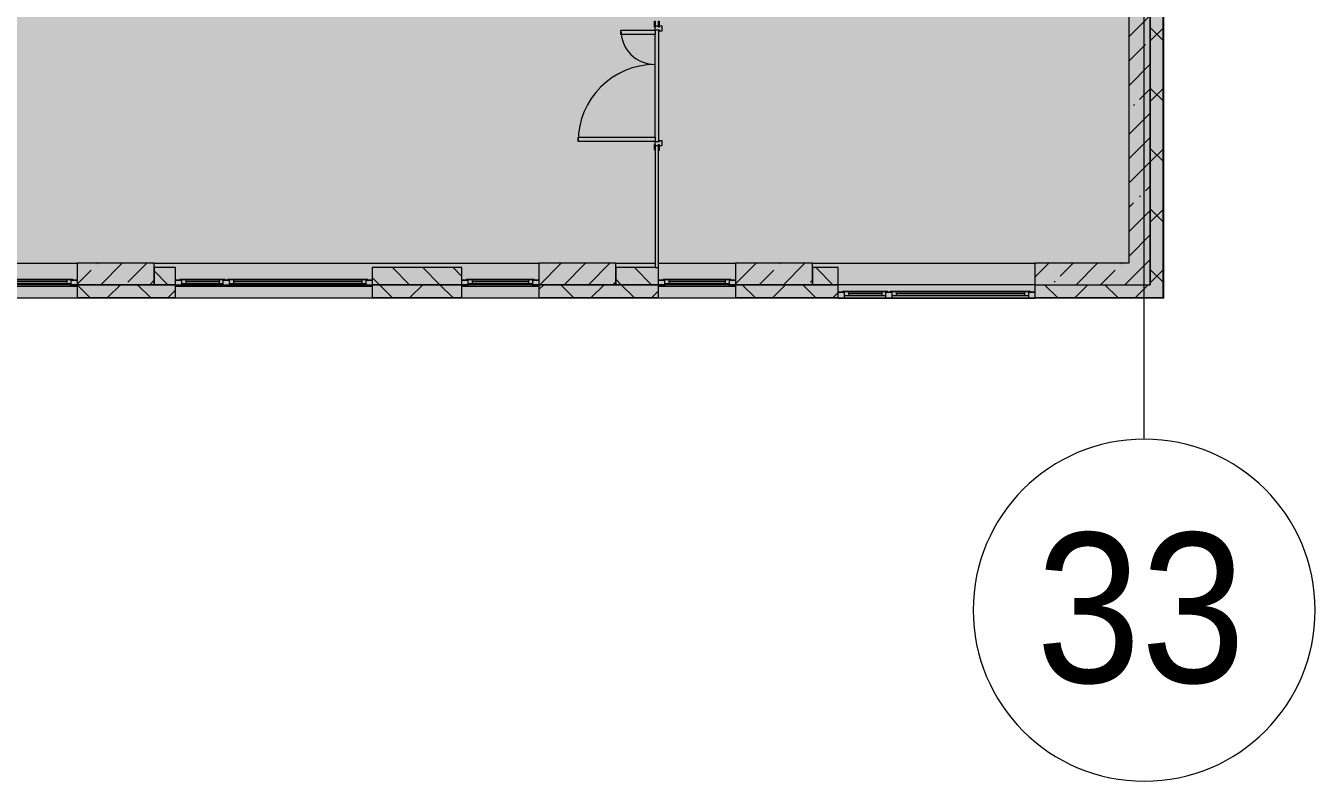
# Model space of a CAD drawing. Header units: millimetres. Extents: x 81682 to 274809, y -8553 to 29000.
# Drawn here: x 259729 to 274809, y -5906 to 2927 of the extents above; entities that cross this region are included whole.
import ezdxf

# ---------------------------------------------------------------- set-up
doc = ezdxf.new("R2010")
doc.units = ezdxf.units.MM
doc.layers.add('A-DETL-GENF-2', color=7, linetype='Continuous', lineweight=9, true_color=0xc0c0c0, transparency=0.4)
for name, color, linetype, lineweight, true_color in [('A-DOOR-2', 7, 'Continuous', 5, 0xb7b7b7), ('A-DOOR-3', 7, 'Continuous', 5, 0xe2e2e2), ('A-DOOR-FRAM-2', 7, 'Continuous', 5, 0xe2e2e2), ('A-DOOR-FRAM-3', 7, 'Continuous', 5, 0xb7b7b7), ('A-GLAZ-2', 7, 'Continuous', 5, 0x737373), ('A-WALL-8', 7, 'Continuous', 5, 0x737373), ('A-WALL-9', 7, 'Continuous', 9, 0x737373), ('I-WALL-3', 7, 'Continuous', 5, 0x737373), ('S-COLS-2', 7, 'Continuous', 5, 0x737373)]:
    doc.layers.add(name, color=color, linetype=linetype, lineweight=lineweight, true_color=true_color)
for name, color, linetype, lineweight in [('A-WALL-7', 7, 'Continuous', 5), ('I-WALL-2', 7, 'Continuous', 5), ('S-COLS-1', 7, 'Continuous', 5), ('Оси', 7, 'Continuous', 9), ('Оси-1', 7, 'Continuous', 20)]:
    doc.layers.add(name, color=color, linetype=linetype, lineweight=lineweight)
doc.styles.add('Arial_1', font='arial.ttf', dxfattribs={"width": 0.9, "height": 1750})
pattern_1 = [(45, (147798.7, 0), (-353.5534, 353.5534), []), (135, (147798.7, 0), (-353.5534, -353.5534), [])]
pattern_2 = [(45, (147798.7, 0), (-285.1231, 285.1231), []), (45, (148083.8, 0), (-285.1231, 285.1231), [504.031, -100.806, 16.764, -84.042])]

# ---------------------------------------------------------------- blocks, each defined once
blk = doc.blocks.new('120_Окно_СКБ_2Ст_Фрамуга сверху - 120_Окно_СКБ_2Ст_2300х2500_h_ ДОО-19727959-3_7_3_птичка')
at = {"layer": 'A-GLAZ-2'}
for p, q in [((-1150, -127), (-1150, -57)), ((-1150, -57), (-1080, -57)), ((1150, -57), (-1150, -57)), ((-1080, -127), (-1150, -127)), ((-1150, -127), (-1100, -127)), ((-1080, -127), (-1100, -127)), ((-1100, -127), (-1100, -137)), ((-1100, -137), (540, -137)), ((540, -137), (-1100, -137)), ((-1080, -57), (-1080, -127)), ((-1080, -57), (1080, -57)), ((520, -87), (-1080, -87)), ((-1080, -87), (-1080, -127)), ((-1030, -137), (-1030, -87)), ((-1030, -107), (470, -107)), ((470, -117), (-1030, -117)), ((470, -137), (470, -87)), ((520, -127), (520, -57)), ((520, -57), (590, -57)), ((520, -127), (520, -87)), ((590, -127), (520, -127)), ((540, -127), (520, -127)), ((540, -127), (570, -127)), ((540, -127), (570, -127)), ((540, -137), (540, -127)), ((590, -127), (570, -127)), ((570, -127), (570, -137)), ((570, -137), (1100, -137)), ((1100, -137), (570, -137)), ((590, -57), (590, -127)), ((1080, -87), (590, -87)), ((590, -87), (590, -127)), ((640, -137), (640, -87)), ((640, -107), (1030, -107)), ((1030, -117), (640, -117)), ((1030, -137), (1030, -87)), ((1080, -127), (1080, -57)), ((1080, -57), (1150, -57)), ((1080, -127), (1080, -87)), ((1150, -127), (1080, -127)), ((1100, -127), (1080, -127)), ((1100, -127), (1150, -127)), ((1100, -137), (1100, -127)), ((1150, -57), (1150, -127))]:
    blk.add_line(p, q, dxfattribs=at)
blk = doc.blocks.new('120_Окно_СКБ_1Ст - 120_Окно_СКБ_1Ст 900х2500_h_ с форточкой-22876038-3_7_3_птичка')
at = {"layer": 'A-GLAZ-2'}
for p, q in [((-450, -127), (-450, -57)), ((-450, -57), (-380, -57)), ((450, -57), (-450, -57)), ((-380, -127), (-450, -127)), ((-450, -127), (-400, -127)), ((-380, -127), (-400, -127)), ((-400, -127), (-400, -137)), ((-400, -137), (400, -137)), ((400, -137), (-400, -137)), ((-380, -57), (-380, -127)), ((380, -87), (-380, -87)), ((-380, -87), (-380, -127)), ((-330, -137), (-330, -87)), ((-330, -107), (330, -107)), ((330, -117), (-330, -117)), ((330, -137), (330, -87)), ((380, -127), (380, -57)), ((380, -57), (450, -57)), ((380, -127), (380, -87)), ((450, -127), (380, -127)), ((400, -127), (380, -127)), ((400, -127), (450, -127)), ((400, -137), (400, -127)), ((450, -57), (450, -127))]:
    blk.add_line(p, q, dxfattribs=at)
blk = doc.blocks.new('120_Окно_СКБ_2Ст_Фрамуга сверху - 120_Окно_СКБ_2Ст_2300х2500_h_ ДОО-22877115-3_7_3_птичка')
at = {"layer": 'A-GLAZ-2'}
for p, q in [((-1150, 13), (-1150, 83)), ((-1150, 83), (-1080, 83)), ((1150, 83), (-1150, 83)), ((-1080, 13), (-1150, 13)), ((-1150, 13), (-1100, 13)), ((-1080, 13), (-1100, 13)), ((-1100, 13), (-1100, 3)), ((-1100, 3), (540, 3)), ((540, 3), (-1100, 3)), ((-1080, 83), (-1080, 13)), ((-1080, 83), (1080, 83)), ((520, 53), (-1080, 53)), ((-1080, 53), (-1080, 13)), ((-1030, 3), (-1030, 53)), ((-1030, 33), (470, 33)), ((470, 23), (-1030, 23)), ((470, 3), (470, 53)), ((520, 13), (520, 83)), ((520, 83), (590, 83)), ((520, 13), (520, 53)), ((590, 13), (520, 13)), ((540, 13), (520, 13)), ((540, 13), (570, 13)), ((540, 13), (570, 13)), ((540, 3), (540, 13)), ((590, 13), (570, 13)), ((570, 13), (570, 3)), ((570, 3), (1100, 3)), ((1100, 3), (570, 3)), ((590, 83), (590, 13)), ((1080, 53), (590, 53)), ((590, 53), (590, 13)), ((640, 3), (640, 53)), ((640, 33), (1030, 33)), ((1030, 23), (640, 23)), ((1030, 3), (1030, 53)), ((1080, 13), (1080, 83)), ((1080, 83), (1150, 83)), ((1080, 13), (1080, 53)), ((1150, 13), (1080, 13)), ((1100, 13), (1080, 13)), ((1100, 13), (1150, 13)), ((1100, 3), (1100, 13)), ((1150, 83), (1150, 13))]:
    blk.add_line(p, q, dxfattribs=at)
blk = doc.blocks.new('110_Дверь_СКБ_2Ст - Д-5_п__в составе перегородки _не входит в спец__-32680317-3_7_3_птичка')
at = {"layer": 'A-DOOR-3'}
h = blk.add_hatch(color=256, dxfattribs=at)
h.paths.add_polyline_path([(712, -20), (712, 60), (652, 60), (652, 30), (662, 30), (662, -20)])
h.paths.add_polyline_path([(-628, 60), (-688, 60), (-688, -20), (-638, -20), (-638, 30), (-628, 30)])
for points in [[(-588, -420), (-588, -20), (-638, -20), (-638, -420)], [(662, -920), (662, -20), (612, -20), (612, -920)]]:
    blk.add_hatch(color=256, dxfattribs=at).paths.add_polyline_path(points)
at = {"layer": 'A-DOOR-FRAM-2'}
for points in [[(-673, 28), (-743, 28), (-743, 20), (-673, 20)], [(767, 28), (697, 28), (697, 20), (767, 20)], [(-673, -20), (-743, -20), (-743, -28), (-673, -28)], [(767, -20), (697, -20), (697, -28), (767, -24)]]:
    blk.add_hatch(color=256, dxfattribs=at).paths.add_polyline_path(points)
at = {"layer": 'A-DOOR-2'}
for p, q in [((-638, -20), (-588, -20)), ((-638, -420), (-638, -20)), ((-588, -20), (-588, -420)), ((612, -20), (662, -20)), ((612, -920), (612, -20)), ((662, -20), (662, -920)), ((-588, -420), (-638, -420)), ((662, -920), (612, -920))]:
    blk.add_line(p, q, dxfattribs=at)
for centre, radius, start, end in [((-638, -20), 400, 270, 0), ((662, -20), 900, 180, 270)]:
    blk.add_arc(centre, radius, start, end, dxfattribs=at)
at = {"layer": 'A-DOOR-FRAM-3'}
for p, q in [((-743, 28), (-673, 28)), ((-743, 20), (-743, 28)), ((-673, 20), (-743, 20)), ((-688, 60), (-628, 60)), ((-688, -20), (-688, 60)), ((-688, 20), (-673, 20)), ((-688, 19), (-688, 20)), ((-673, 19), (-688, 19)), ((-673, 28), (-673, 20)), ((-673, 20), (-673, 19)), ((-638, 30), (-638, -20)), ((-628, 30), (-638, 30)), ((-628, 60), (-628, 30)), ((652, 60), (712, 60)), ((652, 30), (652, 60)), ((662, 30), (652, 30)), ((662, -20), (662, 30)), ((697, 20), (697, 28)), ((697, 28), (767, 28)), ((697, 19), (697, 20)), ((697, 20), (712, 20)), ((767, 20), (697, 20)), ((712, 19), (697, 19)), ((712, 60), (712, -20)), ((712, 20), (712, 19)), ((767, 28), (767, 20)), ((-743, -20), (-673, -20)), ((-743, -28), (-743, -20)), ((-673, -28), (-743, -28)), ((-638, -20), (-688, -20)), ((-673, -20), (-673, -28)), ((712, -20), (662, -20)), ((697, -28), (697, -20)), ((697, -20), (767, -20)), ((766, -28), (697, -28))]:
    blk.add_line(p, q, dxfattribs=at)
blk = doc.blocks.new('Ось сетки - D8-29747960-3_7_3_птичка')
at = {"layer": 'Оси-1'}
for start, end in [(360, 180), (180, 360)]:
    blk.add_arc((0, 0), 4, start, end, dxfattribs=at)

msp = doc.modelspace()

# ---------------------------------------------------------------- hatches: boundary and pattern name
at = {"layer": 'A-DETL-GENF-2'}
msp.add_hatch(color=256, dxfattribs=at).paths.add_polyline_path([(273031.7, -258), (273031.7, 21479), (241131.7, 21479), (241131.7, 27379), (232368.7, 27379), (232368.7, 10208.3), (237008.7, 10208.3), (237008.7, -258), (271786.3, -258)])
at = {"layer": 'A-WALL-7'}
h = msp.add_hatch(dxfattribs=at)
h.set_pattern_fill('FP_79', color=256, style=0, pattern_type=2)
h.set_pattern_definition(pattern_1)
h.paths.add_polyline_path([(273019.9, -250), (273028.7, -250), (273028.7, 7700), (272878.7, 7700), (272878.7, -250), (273004.2, -250)])
h.paths.add_polyline_path([(273028.7, 8900), (273028.7, 10820), (272878.7, 10820), (272878.7, 8900)])
h.paths.add_polyline_path([(273028.7, 13120), (273028.7, 21400), (272878.7, 21400), (272878.7, 13120)])
h = msp.add_hatch(dxfattribs=at)
h.set_pattern_fill('FP_77', color=256, style=0, pattern_type=2)
h.set_pattern_definition([(135, (147798.7, 0), (-176.7767, -176.7767), [])])
h.paths.add_polyline_path([(269228.7, -100), (269228.7, 100), (268928.7, 100), (268928.7, -100), (268989.7, -100)])
h.paths.add_polyline_path([(258528.7, -100), (259428.7, -100), (259428.7, 100), (258528.7, 100)])
h.paths.add_polyline_path([(261228.7, -100), (261478.7, -100), (261478.7, 100), (261228.7, 100)])
h.paths.add_polyline_path([(267128.7, -100), (267125.3, 100), (266628.7, 100), (266628.7, -100), (267125.3, -100)])
h.paths.add_polyline_path([(256728.7, -100), (257628.7, -100), (257628.7, 100), (256728.7, 100)])
h.paths.add_polyline_path([(263778.7, -100), (264828.7, -100), (264828.7, 100), (263778.7, 100)])
h.paths.add_polyline_path([(242421.8, -100), (242578.7, -100), (242578.7, 100), (242328.7, 100), (242328.7, -100)])
h.paths.add_polyline_path([(248628.7, -100), (249528.7, -100), (249528.7, 100), (248628.7, 100)])
h.paths.add_polyline_path([(245928.7, -100), (245928.7, 100), (244878.7, 100), (244878.7, -100), (245684.6, -100)])
h.paths.add_polyline_path([(250678.7, -100), (250678.7, 100), (250428.7, 100), (250428.7, -100)])
h.paths.add_polyline_path([(252978.7, -100), (254028.7, -100), (254028.7, 100), (252978.7, 100)])
h.paths.add_polyline_path([(240091.3, -100), (240528.7, -100), (240528.7, 100), (239728.7, 100), (239728.7, -100)])
h = msp.add_hatch(dxfattribs=at)
h.set_pattern_fill('FP_79', color=256, style=0, pattern_type=2)
h.set_pattern_definition(pattern_1)
h.paths.add_polyline_path([(268028.7, -250), (269228.7, -250), (269228.7, -100), (268028.7, -100)])
h.paths.add_polyline_path([(271786.3, -250), (272878.7, -250), (272878.7, -100), (271528.7, -100), (271528.7, -250)])
h.paths.add_polyline_path([(255006.6, -250), (255828.7, -250), (255828.7, -100), (254928.7, -100), (254928.7, -250)])
h.paths.add_polyline_path([(259428.7, -250), (259428.7, -100), (258528.7, -100), (258528.7, -250), (258735.4, -250)])
h.paths.add_polyline_path([(260599.8, -250), (261478.7, -250), (261478.7, -100), (260328.7, -100), (260328.7, -250)])
h.paths.add_polyline_path([(257628.7, -250), (257628.7, -100), (256728.7, -100), (256728.7, -250), (257337.1, -250)])
h.paths.add_polyline_path([(263778.7, -250), (264828.7, -250), (264828.7, -100), (263778.7, -100)])
h.paths.add_polyline_path([(267128.7, -250), (267125.3, -100), (265728.7, -100), (265728.7, -250), (267125.3, -250)])
h.paths.add_polyline_path([(246828.7, -250), (247728.7, -250), (247728.7, -100), (246828.7, -100)])
h.paths.add_polyline_path([(254028.7, -250), (254028.7, -100), (252978.7, -100), (252978.7, -250), (253142.2, -250)])
h.paths.add_polyline_path([(245684.6, -250), (245928.7, -250), (245928.7, -100), (244878.7, -100), (244878.7, -250)])
h.paths.add_polyline_path([(250678.7, -250), (250678.7, -100), (248628.7, -100), (248628.7, -250), (250345.6, -250)])
h.paths.add_polyline_path([(241955.7, -250), (242578.7, -250), (242578.7, -100), (241428.7, -100), (241428.7, -250)])
h.paths.add_polyline_path([(240528.7, -250), (240528.7, -100), (239728.7, -100), (239728.7, -250), (240091.3, -250)])
h.paths.add_polyline_path([(238693, -250), (238828.7, -250), (238828.7, -100), (237008.7, -100), (237008.7, -250), (238226.9, -250)])
at = {"layer": 'I-WALL-2'}
h = msp.add_hatch(dxfattribs=at)
h.set_pattern_fill('FP_75', color=256, style=0, pattern_type=2)
h.set_pattern_definition(pattern_2)
h.paths.add_polyline_path([(272799.8, -100), (272878.7, -100), (272878.7, 7700), (272628.7, 7700), (272628.7, -100)])
h = msp.add_hatch(dxfattribs=at)
h.set_pattern_fill('FP_75', color=256, style=0, pattern_type=2)
h.set_pattern_definition(pattern_2)
h.paths.add_polyline_path([(272487.9, -100), (272628.7, -100), (272628.7, 150), (271528.7, 150), (271528.7, -100), (271786.3, -100)])
at = {"layer": 'S-COLS-1'}
h = msp.add_hatch(dxfattribs=at)
h.set_pattern_fill('FP_75', color=256, style=0, pattern_type=2)
h.set_pattern_definition(pattern_2)
h.paths.add_polyline_path([(261228.7, -100), (261228.7, 150), (260328.7, 150), (260328.7, -100), (260599.8, -100)])
h = msp.add_hatch(dxfattribs=at)
h.set_pattern_fill('FP_75', color=256, style=0, pattern_type=2)
h.set_pattern_definition(pattern_2)
h.paths.add_polyline_path([(266628.7, -100), (266628.7, 150), (265728.7, 150), (265728.7, -100), (266193, -100)])
h = msp.add_hatch(dxfattribs=at)
h.set_pattern_fill('FP_75', color=256, style=0, pattern_type=2)
h.set_pattern_definition(pattern_2)
h.paths.add_polyline_path([(268928.7, -100), (268928.7, 150), (268028.7, 150), (268028.7, -100), (268057.5, -100)])

# ---------------------------------------------------------------- linework, layer by layer
at = {"layer": 'A-WALL-7'}
msp.add_line((273036.7, -258), (273036.7, 7700), dxfattribs=at)
at = {"layer": 'A-WALL-8'}
for p, q in [((272878.7, 8900), (272878.7, -100)), ((261478.7, 100), (261228.7, 100)), ((261228.7, 100), (261228.7, -100)), ((261478.7, -258), (261478.7, 100)), ((264828.7, 100), (263778.7, 100)), ((263778.7, 100), (263778.7, -258)), ((264828.7, -258), (264828.7, 100)), ((267088.7, 100), (266628.7, 100)), ((266628.7, 100), (266628.7, -100)), ((267128.7, -258), (267128.7, 100)), ((269228.7, 100), (268928.7, 100)), ((268928.7, 100), (268928.7, -100)), ((269228.7, -258), (269228.7, 100)), ((261228.7, -100), (260328.7, -100)), ((260328.7, -100), (260328.7, -258)), ((261478.7, -100), (263778.7, -100)), ((266628.7, -100), (265728.7, -100)), ((265728.7, -100), (265728.7, -258)), ((268928.7, -100), (268028.7, -100)), ((268028.7, -100), (268028.7, -258)), ((271528.7, -100), (271528.7, -258)), ((271528.7, -100), (272878.7, -100)), ((273036.7, -258), (259428.7, -258))]:
    msp.add_line(p, q, dxfattribs=at)
at = {"layer": 'A-WALL-9'}
for p, q in [((273028.7, -250), (273028.7, 7700)), ((273031.7, -253), (273031.7, 7700)), ((267088.7, 100), (267128.7, 100)), ((261228.7, -100), (261478.7, -100)), ((261478.7, -100), (261228.7, -100)), ((263778.7, -100), (264828.7, -100)), ((264828.7, -100), (263778.7, -100)), ((266628.7, -100), (267128.7, -100)), ((267128.7, -100), (266628.7, -100)), ((268928.7, -100), (269228.7, -100)), ((269228.7, -100), (268928.7, -100)), ((260328.7, -250), (261478.7, -250)), ((260328.7, -253), (261478.7, -253)), ((263778.7, -250), (264828.7, -250)), ((263778.7, -253), (264828.7, -253)), ((265728.7, -250), (267128.7, -250)), ((265728.7, -253), (267128.7, -253)), ((268028.7, -250), (269228.7, -250)), ((268028.7, -253), (269228.7, -253)), ((271528.7, -250), (273028.7, -250)), ((271528.7, -253), (273024.4, -253)), ((273031.7, -253), (273028.7, -253))]:
    msp.add_line(p, q, dxfattribs=at)
at = {"layer": 'I-WALL-3'}
for p, q in [((272628.7, 10000), (272628.7, 150)), ((272878.7, -100), (272878.7, 7700)), ((267128.7, 2875), (267128.7, 1575)), ((267088.7, 1625), (267088.7, 2825)), ((267088.7, 1468.7), (267088.7, 100)), ((267128.7, 100), (267128.7, 1470)), ((257548.7, 150), (260328.7, 150)), ((261228.7, 150), (265728.7, 150)), ((266628.7, 150), (267088.7, 150)), ((267128.7, 150), (268028.7, 150)), ((268928.7, 150), (271528.7, 150)), ((272628.7, 150), (271528.7, 150)), ((271528.7, 150), (271528.7, -100)), ((260328.7, -100), (259428.7, -100)), ((265728.7, -100), (264828.7, -100)), ((268028.7, -100), (267128.7, -100)), ((271528.7, -100), (269228.7, -100)), ((271528.7, -100), (272878.7, -100))]:
    msp.add_line(p, q, dxfattribs=at)
at = {"layer": 'S-COLS-2'}
for p, q in [((261228.7, 150), (260328.7, 150)), ((260328.7, 150), (260328.7, -100)), ((261228.7, 100), (261228.7, 150)), ((261228.7, -100), (261228.7, 100)), ((266628.7, 150), (265728.7, 150)), ((265728.7, 150), (265728.7, -100)), ((266628.7, 100), (266628.7, 150)), ((266628.7, -100), (266628.7, 100)), ((268928.7, 150), (268028.7, 150)), ((268028.7, 150), (268028.7, -100)), ((268928.7, 100), (268928.7, 150)), ((268928.7, -100), (268928.7, 100)), ((260328.7, -100), (261228.7, -100)), ((265728.7, -100), (266628.7, -100)), ((268028.7, -100), (268928.7, -100))]:
    msp.add_line(p, q, dxfattribs=at)
at = {"layer": 'Оси'}
msp.add_line((272808.7, -1906.3), (272808.7, 9979), dxfattribs=at)

# ---------------------------------------------------------------- block references
at = {"layer": 'A-DOOR-2', "rotation": 270}
msp.add_blockref('110_Дверь_СКБ_2Ст - Д-5_п__в составе перегородки _не входит в спец__-32680317-3_7_3_птичка', (267108.7, 2237.5), dxfattribs=at)
at = {"layer": 'A-GLAZ-2', "rotation": 180}
for name, p in [('120_Окно_СКБ_1Ст - 120_Окно_СКБ_1Ст 900х2500_h_ с форточкой-22876038-3_7_3_птичка', (259878.7, -175)), ('120_Окно_СКБ_2Ст_Фрамуга сверху - 120_Окно_СКБ_2Ст_2300х2500_h_ ДОО-19727959-3_7_3_птичка', (262628.7, -175)), ('120_Окно_СКБ_1Ст - 120_Окно_СКБ_1Ст 900х2500_h_ с форточкой-22876038-3_7_3_птичка', (265278.7, -175)), ('120_Окно_СКБ_1Ст - 120_Окно_СКБ_1Ст 900х2500_h_ с форточкой-22876038-3_7_3_птичка', (267578.7, -175)), ('120_Окно_СКБ_2Ст_Фрамуга сверху - 120_Окно_СКБ_2Ст_2300х2500_h_ ДОО-22877115-3_7_3_птичка', (270378.7, -175))]:
    msp.add_blockref(name, p, dxfattribs=at)
at = {"layer": 'Оси-1', "xscale": 499.9999999999995, "yscale": 499.9999999999995, "zscale": 499.9999999999995}
msp.add_blockref('Ось сетки - D8-29747960-3_7_3_птичка', (272808.7, -3906.3), dxfattribs=at)

# ---------------------------------------------------------------- texts
at = {"layer": 'Оси', "insert": (271545.6, -3003), "char_height": 1750, "width": 3030.379, "attachment_point": 1, "style": 'Arial_1'}
msp.add_mtext('33', dxfattribs=at)

doc.saveas('drawing.dxf')
